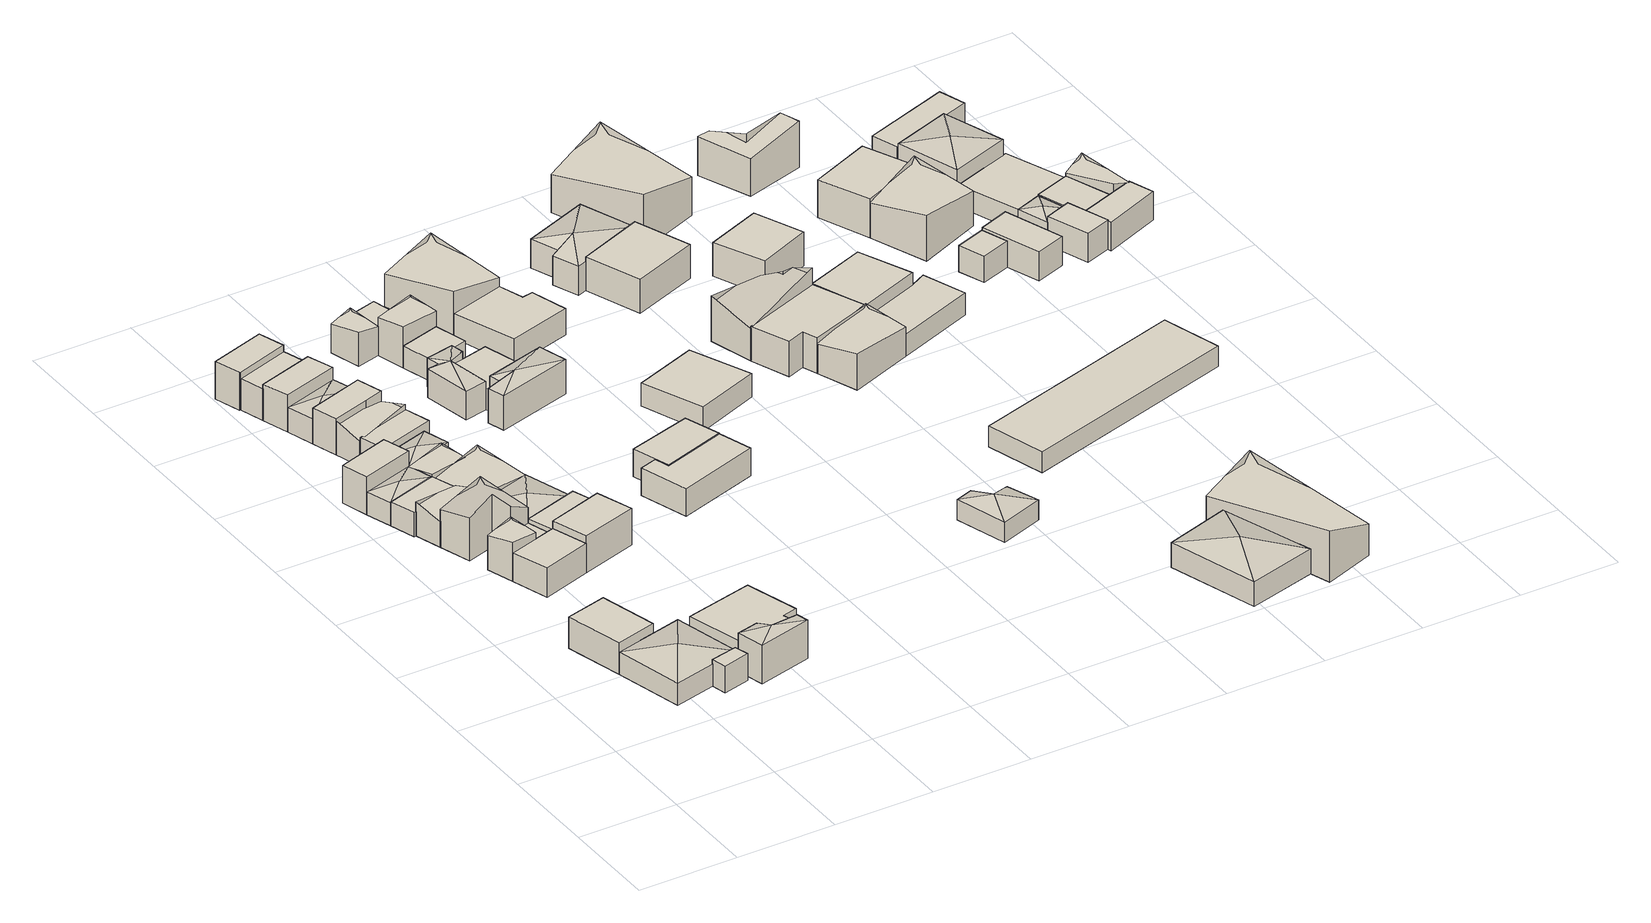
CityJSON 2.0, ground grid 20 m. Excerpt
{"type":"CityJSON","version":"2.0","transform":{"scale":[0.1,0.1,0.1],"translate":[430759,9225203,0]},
"CityObjects":{
"building1":{"type":"Building","attributes":{"Building Type":"Residential","Roof Shape":"flat","Roof Material":"Concrete Glazed Tile","Roof Material Code":1,"Roof Direction":"southwest","Building Height":6.48,"Roof Slope":12.4,"Footprint Area":102.96,"Solar PV Capacity Low":12.89,"Solar PV Capacity High":16.93,"Solar Annual Energy Low":18589,"Solar Annual Energy High":24499,"Suitable PV Area":76.96},"geometry":[{"type":"MultiSurface","lod":"2.2","boundaries":[[[0,1,2,3]],[[3,2,4,5]],[[2,1,6,4]],[[1,0,7,6]],[[0,3,5,7]],[[5,4,6,7]]]}]},
"building2":{"type":"Building","attributes":{"Building Type":"Residential","Roof Shape":"hip","Roof Material":"Asbestos Sheet","Roof Material Code":4,"Roof Direction":"southwest","Building Height":4.62,"Roof Slope":29.7,"Footprint Area":209.7,"Solar PV Capacity Low":26.26,"Solar PV Capacity High":34.49,"Solar Annual Energy Low":37861,"Solar Annual Energy High":49897,"Suitable PV Area":156.75},"geometry":[{"type":"MultiSurface","lod":"2.2","boundaries":[[[8,2,9,10]],[[10,9,11,12]],[[9,2,13,11]],[[2,8,14,13]],[[8,10,12,14]],[[12,11,15]],[[11,13,15]],[[13,14,15]],[[14,12,15]]]}]},
"building3":{"type":"Building","attributes":{"Building Type":"Residential","Roof Shape":"shed","Roof Material":"Concrete Glazed Tile","Roof Material Code":1,"Roof Direction":"southwest","Building Height":5.43,"Roof Slope":11.7,"Footprint Area":17.76,"Solar PV Capacity Low":2.22,"Solar PV Capacity High":2.92,"Solar Annual Energy Low":3206,"Solar Annual Energy High":4225,"Suitable PV Area":13.27},"geometry":[{"type":"MultiSurface","lod":"2.2","boundaries":[[[16,17,18,19]],[[19,18,20,21]],[[18,17,22,20]],[[17,16,23,22]],[[16,19,21,23]],[[21,20,22,23]]]}]},
"building4":{"type":"Building","attributes":{"Building Type":"Residential","Roof Shape":"gable","Roof Material":"Concrete Glazed Tile","Roof Material Code":1,"Roof Direction":"southwest","Building Height":7.15,"Roof Slope":31,"Footprint Area":34.05,"Solar PV Capacity Low":4.26,"Solar PV Capacity High":5.6,"Solar Annual Energy Low":6147,"Solar Annual Energy High":8101,"Suitable PV Area":25.45},"geometry":[{"type":"MultiSurface","lod":"2.2","boundaries":[[[24,25,26,27]],[[27,26,28,29]],[[26,25,30,28]],[[25,24,31,30]],[[24,27,29,31]],[[29,28,30,31]]]}]},
"building5":{"type":"Building","attributes":{"Building Type":"Residential","Roof Shape":"flat","Roof Material":"Concrete Glazed Tile","Roof Material Code":1,"Roof Direction":"southwest","Building Height":7.75,"Roof Slope":8.3,"Footprint Area":61.73,"Solar PV Capacity Low":7.73,"Solar PV Capacity High":10.15,"Solar Annual Energy Low":11145,"Solar Annual Energy High":14689,"Suitable PV Area":46.15},"geometry":[{"type":"MultiSurface","lod":"2.2","boundaries":[[[32,33,34,35]],[[35,34,36,37]],[[34,33,38,36]],[[33,32,39,38]],[[32,35,37,39]],[[37,36,38,39]]]}]},
"building6":{"type":"Building","attributes":{"Building Type":"Residential","Roof Shape":"hip","Roof Material":"Concrete Glazed Tile","Roof Material Code":1,"Roof Direction":"southwest","Building Height":4.73,"Roof Slope":29.2,"Footprint Area":60.92,"Solar PV Capacity Low":7.63,"Solar PV Capacity High":10.02,"Solar Annual Energy Low":11000,"Solar Annual Energy High":14496,"Suitable PV Area":45.54},"geometry":[{"type":"MultiSurface","lod":"2.2","boundaries":[[[35,34,40,41]],[[41,40,42,43]],[[40,34,44,42]],[[34,35,45,44]],[[35,41,43,45]],[[43,42,46]],[[42,44,46]],[[44,45,46]],[[45,43,46]]]}]},
"building7":{"type":"Building","attributes":{"Building Type":"Residential","Roof Shape":"shed","Roof Material":"Concrete Glazed Tile","Roof Material Code":1,"Roof Direction":"southwest","Building Height":4.85,"Roof Slope":11.7,"Footprint Area":59.26,"Solar PV Capacity Low":7.42,"Solar PV Capacity High":9.75,"Solar Annual Energy Low":10699,"Solar Annual Energy High":14101,"Suitable PV Area":44.3},"geometry":[{"type":"MultiSurface","lod":"2.2","boundaries":[[[47,48,40,49,50,51,52]],[[52,51,53,54]],[[51,50,55,53]],[[50,49,56,55]],[[49,40,57,56]],[[40,48,58,57]],[[48,47,59,58]],[[47,52,54,59]],[[54,53,55,56,57,58,59]]]}]},
"building8":{"type":"Building","attributes":{"Building Type":"Residential","Roof Shape":"gable","Roof Material":"Concrete Glazed Tile","Roof Material Code":1,"Roof Direction":"southwest","Building Height":5.27,"Roof Slope":31,"Footprint Area":59.45,"Solar PV Capacity Low":7.44,"Solar PV Capacity High":9.78,"Solar Annual Energy Low":10734,"Solar Annual Energy High":14146,"Suitable PV Area":44.44},"geometry":[{"type":"MultiSurface","lod":"2.2","boundaries":[[[52,51,60,61]],[[61,60,62,63]],[[60,51,64,62]],[[51,52,65,64]],[[52,61,63,65]],[[63,62,64,65]]]}]},
"building9":{"type":"Building","attributes":{"Building Type":"Residential","Roof Shape":"shed","Roof Material":"Concrete Glazed Tile","Roof Material Code":1,"Roof Direction":"southwest","Building Height":5.84,"Roof Slope":16.2,"Footprint Area":82.78,"Solar PV Capacity Low":10.36,"Solar PV Capacity High":13.61,"Solar Annual Energy Low":14946,"Solar Annual Energy High":19697,"Suitable PV Area":61.88},"geometry":[{"type":"MultiSurface","lod":"2.2","boundaries":[[[66,26,67,68]],[[68,67,69,70]],[[67,26,71,69]],[[26,66,72,71]],[[66,68,70,72]],[[70,69,71,72]]]}]},
"building10":{"type":"Building","attributes":{"Building Type":"Residential","Roof Shape":"gable","Roof Material":"Concrete Glazed Tile","Roof Material Code":1,"Roof Direction":"southwest","Building Height":7.81,"Roof Slope":33.6,"Footprint Area":89.31,"Solar PV Capacity Low":11.18,"Solar PV Capacity High":14.69,"Solar Annual Energy Low":16123,"Solar Annual Energy High":21249,"Suitable PV Area":66.76},"geometry":[{"type":"MultiSurface","lod":"2.2","boundaries":[[[60,73,74,24,75,61]],[[61,75,76,77]],[[75,24,78,76]],[[24,74,79,78]],[[74,73,80,79]],[[73,60,81,80]],[[60,61,77,81]],[[77,76,78,79,80,81]]]}]},
"building11":{"type":"Building","attributes":{"Building Type":"Residential","Roof Shape":"flat","Roof Material":"Concrete Glazed Tile","Roof Material Code":1,"Roof Direction":"southwest","Building Height":4.56,"Roof Slope":5.5,"Footprint Area":25.31,"Solar PV Capacity Low":3.17,"Solar PV Capacity High":4.16,"Solar Annual Energy Low":4569,"Solar Annual Energy High":6021,"Suitable PV Area":18.92},"geometry":[{"type":"MultiSurface","lod":"2.2","boundaries":[[[75,24,27,66]],[[66,27,82,83]],[[27,24,84,82]],[[24,75,85,84]],[[75,66,83,85]],[[83,82,84,85]]]}]},
"building12":{"type":"Building","attributes":{"Building Type":"Residential","Roof Shape":"hip","Roof Material":"Concrete Glazed Tile","Roof Material Code":1,"Roof Direction":"southwest","Building Height":7.92,"Roof Slope":24,"Footprint Area":43.19,"Solar PV Capacity Low":5.41,"Solar PV Capacity High":7.1,"Solar Annual Energy Low":7799,"Solar Annual Energy High":10278,"Suitable PV Area":32.29},"geometry":[{"type":"MultiSurface","lod":"2.2","boundaries":[[[86,87,88,89,90,91]],[[91,90,92,93]],[[90,89,94,92]],[[89,88,95,94]],[[88,87,96,95]],[[87,86,97,96]],[[86,91,93,97]],[[93,92,98]],[[92,94,98]],[[94,95,98]],[[95,96,98]],[[96,97,98]],[[97,93,98]]]}]},
"building13":{"type":"Building","attributes":{"Building Type":"Residential","Roof Shape":"shed","Roof Material":"Concrete Glazed Tile","Roof Material Code":1,"Roof Direction":"southwest","Building Height":5.95,"Roof Slope":16.8,"Footprint Area":191.12,"Solar PV Capacity Low":23.93,"Solar PV Capacity High":31.43,"Solar Annual Energy Low":34505,"Solar Annual Energy High":45475,"Suitable PV Area":142.86},"geometry":[{"type":"MultiSurface","lod":"2.2","boundaries":[[[87,86,99,100,101,102,89,88]],[[88,89,103,104]],[[89,102,105,103]],[[102,101,106,105]],[[101,100,107,106]],[[100,99,108,107]],[[99,86,109,108]],[[86,87,110,109]],[[87,88,104,110]],[[104,103,105,106,107,108,109,110]]]}]},
"building14":{"type":"Building","attributes":{"Building Type":"Residential","Roof Shape":"gable","Roof Material":"Concrete Glazed Tile","Roof Material Code":1,"Roof Direction":"southwest","Building Height":4.45,"Roof Slope":32,"Footprint Area":47.92,"Solar PV Capacity Low":6,"Solar PV Capacity High":7.88,"Solar Annual Energy Low":8651,"Solar Annual Energy High":11401,"Suitable PV Area":35.82},"geometry":[{"type":"MultiSurface","lod":"2.2","boundaries":[[[111,35,41,112]],[[112,41,113,114]],[[41,35,115,113]],[[35,111,116,115]],[[111,112,114,116]],[[114,113,115,116]]]}]},
"building15":{"type":"Building","attributes":{"Building Type":"Residential","Roof Shape":"flat","Roof Material":"Concrete Glazed Tile","Roof Material Code":1,"Roof Direction":"southwest","Building Height":7.82,"Roof Slope":6.3,"Footprint Area":65.02,"Solar PV Capacity Low":8.14,"Solar PV Capacity High":10.69,"Solar Annual Energy Low":11739,"Solar Annual Energy High":15472,"Suitable PV Area":48.6},"geometry":[{"type":"MultiSurface","lod":"2.2","boundaries":[[[117,118,119,120,121]],[[121,120,122,123]],[[120,119,124,122]],[[119,118,125,124]],[[118,117,126,125]],[[117,121,123,126]],[[122,124,125,126,123]]]}]},
"building16":{"type":"Building","attributes":{"Building Type":"Residential","Roof Shape":"hip","Roof Material":"Concrete Glazed Tile","Roof Material Code":1,"Roof Direction":"southwest","Building Height":4.39,"Roof Slope":22.3,"Footprint Area":59.27,"Solar PV Capacity Low":7.42,"Solar PV Capacity High":9.75,"Solar Annual Energy Low":10700,"Solar Annual Energy High":14102,"Suitable PV Area":44.3},"geometry":[{"type":"MultiSurface","lod":"2.2","boundaries":[[[127,32,35,128]],[[128,35,129,130]],[[35,32,131,129]],[[32,127,132,131]],[[127,128,130,132]],[[130,129,133]],[[129,131,133]],[[131,132,133]],[[132,130,133]]]}]},
"building17":{"type":"Building","attributes":{"Building Type":"Residential","Roof Shape":"flat","Roof Material":"Concrete Glazed Tile","Roof Material Code":1,"Roof Direction":"southwest","Building Height":6.46,"Roof Slope":5.3,"Footprint Area":59.03,"Solar PV Capacity Low":7.39,"Solar PV Capacity High":9.71,"Solar Annual Energy Low":10657,"Solar Annual Energy High":14045,"Suitable PV Area":44.12},"geometry":[{"type":"MultiSurface","lod":"2.2","boundaries":[[[119,134,135,120]],[[120,135,136,137]],[[135,134,138,136]],[[134,119,139,138]],[[119,120,137,139]],[[137,136,138,139]]]}]},
"building18":{"type":"Building","attributes":{"Building Type":"Residential","Roof Shape":"shed","Roof Material":"Concrete Glazed Tile","Roof Material Code":1,"Roof Direction":"southwest","Building Height":7.36,"Roof Slope":18.9,"Footprint Area":68.28,"Solar PV Capacity Low":8.55,"Solar PV Capacity High":11.23,"Solar Annual Energy Low":12327,"Solar Annual Energy High":16246,"Suitable PV Area":51.04},"geometry":[{"type":"MultiSurface","lod":"2.2","boundaries":[[[140,134,141,142]],[[142,141,143,144]],[[141,134,145,143]],[[134,140,146,145]],[[140,142,144,146]],[[144,143,145,146]]]}]},
"building19":{"type":"Building","attributes":{"Building Type":"Residential","Roof Shape":"hip","Roof Material":"Concrete Glazed Tile","Roof Material Code":1,"Roof Direction":"southwest","Building Height":5.13,"Roof Slope":24.2,"Footprint Area":68.42,"Solar PV Capacity Low":8.57,"Solar PV Capacity High":11.25,"Solar Annual Energy Low":12353,"Solar Annual Energy High":16280,"Suitable PV Area":51.14},"geometry":[{"type":"MultiSurface","lod":"2.2","boundaries":[[[142,141,147,148]],[[148,147,149,150]],[[147,141,151,149]],[[141,142,152,151]],[[142,148,150,152]],[[150,149,153]],[[149,151,153]],[[151,152,153]],[[152,150,153]]]}]},
"building20":{"type":"Building","attributes":{"Building Type":"Residential","Roof Shape":"flat","Roof Material":"Concrete Glazed Tile","Roof Material Code":1,"Roof Direction":"southwest","Building Height":7.37,"Roof Slope":8.4,"Footprint Area":64.68,"Solar PV Capacity Low":8.1,"Solar PV Capacity High":10.64,"Solar Annual Energy Low":11678,"Solar Annual Energy High":15391,"Suitable PV Area":48.35},"geometry":[{"type":"MultiSurface","lod":"2.2","boundaries":[[[154,147,155,156,157]],[[157,156,158,159]],[[156,155,160,158]],[[155,147,161,160]],[[147,154,162,161]],[[154,157,159,162]],[[159,158,160,161,162]]]}]},
"building21":{"type":"Building","attributes":{"Building Type":"Residential","Roof Shape":"gable","Roof Material":"Concrete Glazed Tile","Roof Material Code":1,"Roof Direction":"southwest","Building Height":5.17,"Roof Slope":29.6,"Footprint Area":65.59,"Solar PV Capacity Low":8.21,"Solar PV Capacity High":10.79,"Solar Annual Energy Low":11843,"Solar Annual Energy High":15607,"Suitable PV Area":49.03},"geometry":[{"type":"MultiSurface","lod":"2.2","boundaries":[[[157,155,163,164]],[[164,163,165,166]],[[163,155,167,165]],[[155,157,168,167]],[[157,164,166,168]],[[166,165,167,168]]]}]},
"building22":{"type":"Building","attributes":{"Building Type":"Residential","Roof Shape":"flat","Roof Material":"Concrete Glazed Tile","Roof Material Code":1,"Roof Direction":"southwest","Building Height":5.93,"Roof Slope":14.8,"Footprint Area":65.75,"Solar PV Capacity Low":8.23,"Solar PV Capacity High":10.81,"Solar Annual Energy Low":11871,"Solar Annual Energy High":15646,"Suitable PV Area":49.15},"geometry":[{"type":"MultiSurface","lod":"2.2","boundaries":[[[169,170,32,171]],[[171,32,172,173]],[[32,170,174,172]],[[170,169,175,174]],[[169,171,173,175]],[[173,172,174,175]]]}]},
"building23":{"type":"Building","attributes":{"Building Type":"Residential","Roof Shape":"gable","Roof Material":"Concrete Glazed Tile","Roof Material Code":1,"Roof Direction":"southwest","Building Height":4.14,"Roof Slope":27.4,"Footprint Area":131.98,"Solar PV Capacity Low":16.52,"Solar PV Capacity High":21.7,"Solar Annual Energy Low":23828,"Solar Annual Energy High":31403,"Suitable PV Area":98.65},"geometry":[{"type":"MultiSurface","lod":"2.2","boundaries":[[[176,47,61,177]],[[177,61,178,179]],[[61,47,180,178]],[[47,176,181,180]],[[176,177,179,181]],[[179,178,180,181]]]}]},
"building24":{"type":"Building","attributes":{"Building Type":"Residential","Roof Shape":"hip","Roof Material":"Concrete Glazed Tile","Roof Material Code":1,"Roof Direction":"southwest","Building Height":4.23,"Roof Slope":24.1,"Footprint Area":130.52,"Solar PV Capacity Low":16.34,"Solar PV Capacity High":21.46,"Solar Annual Energy Low":23564,"Solar Annual Energy High":31056,"Suitable PV Area":97.56},"geometry":[{"type":"MultiSurface","lod":"2.2","boundaries":[[[177,61,75,182]],[[182,75,183,184]],[[75,61,185,183]],[[61,177,186,185]],[[177,182,184,186]],[[184,183,187]],[[183,185,187]],[[185,186,187]],[[186,184,187]]]}]},
"building25":{"type":"Building","attributes":{"Building Type":"Residential","Roof Shape":"shed","Roof Material":"Concrete Glazed Tile","Roof Material Code":1,"Roof Direction":"southwest","Building Height":5.33,"Roof Slope":14.2,"Footprint Area":67.56,"Solar PV Capacity Low":8.46,"Solar PV Capacity High":11.11,"Solar Annual Energy Low":12198,"Solar Annual Energy High":16076,"Suitable PV Area":50.5},"geometry":[{"type":"MultiSurface","lod":"2.2","boundaries":[[[66,188,182,75]],[[75,182,189,190]],[[182,188,191,189]],[[188,66,192,191]],[[66,75,190,192]],[[190,189,191,192]]]}]},
"building26":{"type":"Building","attributes":{"Building Type":"Residential","Roof Shape":"shed","Roof Material":"Concrete Glazed Tile","Roof Material Code":1,"Roof Direction":"southwest","Building Height":7.25,"Roof Slope":18,"Footprint Area":94.54,"Solar PV Capacity Low":11.84,"Solar PV Capacity High":15.55,"Solar Annual Energy Low":17069,"Solar Annual Energy High":22495,"Suitable PV Area":70.67},"geometry":[{"type":"MultiSurface","lod":"2.2","boundaries":[[[193,66,68,194]],[[194,68,195,196]],[[68,66,197,195]],[[66,193,198,197]],[[193,194,196,198]],[[196,195,197,198]]]}]},
"building27":{"type":"Building","attributes":{"Building Type":"Residential","Roof Shape":"gable","Roof Material":"Concrete Glazed Tile","Roof Material Code":1,"Roof Direction":"southwest","Building Height":5.95,"Roof Slope":31.7,"Footprint Area":31.87,"Solar PV Capacity Low":3.99,"Solar PV Capacity High":5.24,"Solar Annual Energy Low":5755,"Solar Annual Energy High":7584,"Suitable PV Area":23.83},"geometry":[{"type":"MultiSurface","lod":"2.2","boundaries":[[[199,200,201,202]],[[202,201,203,204]],[[201,200,205,203]],[[200,199,206,205]],[[199,202,204,206]],[[204,203,205,206]]]}]},
"building28":{"type":"Building","attributes":{"Building Type":"Residential","Roof Shape":"hip","Roof Material":"Concrete Glazed Tile","Roof Material Code":1,"Roof Direction":"southwest","Building Height":5.92,"Roof Slope":28.6,"Footprint Area":61.86,"Solar PV Capacity Low":7.75,"Solar PV Capacity High":10.17,"Solar Annual Energy Low":11169,"Solar Annual Energy High":14719,"Suitable PV Area":46.24},"geometry":[{"type":"MultiSurface","lod":"2.2","boundaries":[[[207,208,209,210,211,212,213,214]],[[214,213,215,216]],[[213,212,217,215]],[[212,211,218,217]],[[211,210,219,218]],[[210,209,220,219]],[[209,208,221,220]],[[208,207,222,221]],[[207,214,216,222]],[[216,215,223]],[[215,217,223]],[[217,218,223]],[[218,219,223]],[[219,220,223]],[[220,221,223]],[[221,222,223]],[[222,216,223]]]}]},
"building29":{"type":"Building","attributes":{"Building Type":"Residential","Roof Shape":"flat","Roof Material":"Concrete Glazed Tile","Roof Material Code":1,"Roof Direction":"southwest","Building Height":5.51,"Roof Slope":8.1,"Footprint Area":39.13,"Solar PV Capacity Low":4.9,"Solar PV Capacity High":6.44,"Solar Annual Energy Low":7065,"Solar Annual Energy High":9311,"Suitable PV Area":29.25},"geometry":[{"type":"MultiSurface","lod":"2.2","boundaries":[[[224,199,202,225]],[[225,202,226,227]],[[202,199,228,226]],[[199,224,229,228]],[[224,225,227,229]],[[227,226,228,229]]]}]},
"building30":{"type":"Building","attributes":{"Building Type":"Residential","Roof Shape":"flat","Roof Material":"Concrete Glazed Tile","Roof Material Code":1,"Roof Direction":"southwest","Building Height":4.57,"Roof Slope":11.4,"Footprint Area":57.49,"Solar PV Capacity Low":7.2,"Solar PV Capacity High":9.45,"Solar Annual Energy Low":10379,"Solar Annual Energy High":13679,"Suitable PV Area":42.97},"geometry":[{"type":"MultiSurface","lod":"2.2","boundaries":[[[230,231,232,233]],[[233,232,234,235]],[[232,231,236,234]],[[231,230,237,236]],[[230,233,235,237]],[[235,234,236,237]]]}]},
"building31":{"type":"Building","attributes":{"Building Type":"Residential","Roof Shape":"gable","Roof Material":"Concrete Glazed Tile","Roof Material Code":1,"Roof Direction":"southwest","Building Height":7.83,"Roof Slope":27.1,"Footprint Area":50.61,"Solar PV Capacity Low":6.34,"Solar PV Capacity High":8.32,"Solar Annual Energy Low":9137,"Solar Annual Energy High":12041,"Suitable PV Area":37.83},"geometry":[{"type":"MultiSurface","lod":"2.2","boundaries":[[[238,202,231,230]],[[230,231,239,240]],[[231,202,241,239]],[[202,238,242,241]],[[238,230,240,242]],[[240,239,241,242]]]}]},
"building32":{"type":"Building","attributes":{"Building Type":"Residential","Roof Shape":"flat","Roof Material":"Concrete Glazed Tile","Roof Material Code":1,"Roof Direction":"southwest","Building Height":4.43,"Roof Slope":14.9,"Footprint Area":96.64,"Solar PV Capacity Low":12.1,"Solar PV Capacity High":15.89,"Solar Annual Energy Low":17448,"Solar Annual Energy High":22994,"Suitable PV Area":72.24},"geometry":[{"type":"MultiSurface","lod":"2.2","boundaries":[[[214,243,244,245,208,207]],[[207,208,246,247]],[[208,245,248,246]],[[245,244,249,248]],[[244,243,250,249]],[[243,214,251,250]],[[214,207,247,251]],[[247,246,248,249,250,251]]]}]},
"building33":{"type":"Building","attributes":{"Building Type":"Residential","Roof Shape":"hip","Roof Material":"Concrete Glazed Tile","Roof Material Code":1,"Roof Direction":"southwest","Building Height":7.15,"Roof Slope":29.7,"Footprint Area":89.35,"Solar PV Capacity Low":11.19,"Solar PV Capacity High":14.69,"Solar Annual Energy Low":16132,"Solar Annual Energy High":21261,"Suitable PV Area":66.79},"geometry":[{"type":"MultiSurface","lod":"2.2","boundaries":[[[252,243,253,254,255,256]],[[256,255,257,258]],[[255,254,259,257]],[[254,253,260,259]],[[253,243,261,260]],[[243,252,262,261]],[[252,256,258,262]],[[258,257,263]],[[257,259,263]],[[259,260,263]],[[260,261,263]],[[261,262,263]],[[262,258,263]]]}]},
"building34":{"type":"Building","attributes":{"Building Type":"Residential","Roof Shape":"flat","Roof Material":"Concrete Glazed Tile","Roof Material Code":1,"Roof Direction":"southwest","Building Height":5.68,"Roof Slope":11.8,"Footprint Area":134.58,"Solar PV Capacity Low":16.85,"Solar PV Capacity High":22.13,"Solar Annual Energy Low":24298,"Solar Annual Energy High":32022,"Suitable PV Area":100.6},"geometry":[{"type":"MultiSurface","lod":"2.2","boundaries":[[[264,265,266,267,268,269]],[[269,268,270,271]],[[268,267,272,270]],[[267,266,273,272]],[[266,265,274,273]],[[265,264,275,274]],[[264,269,271,275]],[[271,270,272,273,274,275]]]}]},
"building35":{"type":"Building","attributes":{"Building Type":"Residential","Roof Shape":"shed","Roof Material":"Concrete Glazed Tile","Roof Material Code":1,"Roof Direction":"southwest","Building Height":5.63,"Roof Slope":12.5,"Footprint Area":108.07,"Solar PV Capacity Low":13.53,"Solar PV Capacity High":17.77,"Solar Annual Energy Low":19511,"Solar Annual Energy High":25714,"Suitable PV Area":80.78},"geometry":[{"type":"MultiSurface","lod":"2.2","boundaries":[[[276,277,266,265]],[[265,266,278,279]],[[266,277,280,278]],[[277,276,281,280]],[[276,265,279,281]],[[279,278,280,281]]]}]},
"building36":{"type":"Building","attributes":{"Building Type":"Residential","Roof Shape":"gable","Roof Material":"Concrete Glazed Tile","Roof Material Code":1,"Roof Direction":"southwest","Building Height":6.79,"Roof Slope":32.1,"Footprint Area":188.42,"Solar PV Capacity Low":23.59,"Solar PV Capacity High":30.99,"Solar Annual Energy Low":34018,"Solar Annual Energy High":44833,"Suitable PV Area":140.84},"geometry":[{"type":"MultiSurface","lod":"2.2","boundaries":[[[282,283,284,285]],[[285,284,286,287]],[[284,283,288,286]],[[283,282,289,288]],[[282,285,287,289]],[[287,286,288,289]]]}]},
"building37":{"type":"Building","attributes":{"Building Type":"Residential","Roof Shape":"shed","Roof Material":"Concrete Glazed Tile","Roof Material Code":1,"Roof Direction":"southwest","Building Height":5.01,"Roof Slope":15.6,"Footprint Area":176.88,"Solar PV Capacity Low":22.15,"Solar PV Capacity High":29.09,"Solar Annual Energy Low":31934,"Solar Annual Energy High":42086,"Suitable PV Area":132.22},"geometry":[{"type":"MultiSurface","lod":"2.2","boundaries":[[[290,291,285,284,292,293]],[[293,292,294,295]],[[292,284,296,294]],[[284,285,297,296]],[[285,291,298,297]],[[291,290,299,298]],[[290,293,295,299]],[[295,294,296,297,298,299]]]}]},
"building38":{"type":"Building","attributes":{"Building Type":"Residential","Roof Shape":"shed","Roof Material":"Concrete Glazed Tile","Roof Material Code":1,"Roof Direction":"southwest","Building Height":4.55,"Roof Slope":17.2,"Footprint Area":188.61,"Solar PV Capacity Low":23.62,"Solar PV Capacity High":31.02,"Solar Annual Energy Low":34052,"Solar Annual Energy High":44878,"Suitable PV Area":140.99},"geometry":[{"type":"MultiSurface","lod":"2.2","boundaries":[[[300,301,302,303]],[[303,302,304,305]],[[302,301,306,304]],[[301,300,307,306]],[[300,303,305,307]],[[305,304,306,307]]]}]},
"building39":{"type":"Building","attributes":{"Building Type":"Residential","Roof Shape":"hip","Roof Material":"Concrete Glazed Tile","Roof Material Code":1,"Roof Direction":"southwest","Building Height":4.2,"Roof Slope":29.4,"Footprint Area":79.68,"Solar PV Capacity Low":9.98,"Solar PV Capacity High":13.1,"Solar Annual Energy Low":14385,"Solar Annual Energy High":18959,"Suitable PV Area":59.56},"geometry":[{"type":"MultiSurface","lod":"2.2","boundaries":[[[308,309,310,311,312,313]],[[313,312,314,315]],[[312,311,316,314]],[[311,310,317,316]],[[310,309,318,317]],[[309,308,319,318]],[[308,313,315,319]],[[315,314,320]],[[314,316,320]],[[316,317,320]],[[317,318,320]],[[318,319,320]],[[319,315,320]]]}]},
"building40":{"type":"Building","attributes":{"Building Type":"Residential","Roof Shape":"hip","Roof Material":"Concrete Glazed Tile","Roof Material Code":1,"Roof Direction":"southwest","Building Height":6.05,"Roof Slope":27.5,"Footprint Area":180.16,"Solar PV Capacity Low":22.56,"Solar PV Capacity High":29.63,"Solar Annual Energy Low":32526,"Solar Annual Energy High":42867,"Suitable PV Area":134.67},"geometry":[{"type":"MultiSurface","lod":"2.2","boundaries":[[[321,322,323,324,325,326]],[[326,325,327,328]],[[325,324,329,327]],[[324,323,330,329]],[[323,322,331,330]],[[322,321,332,331]],[[321,326,328,332]],[[328,327,333]],[[327,329,333]],[[329,330,333]],[[330,331,333]],[[331,332,333]],[[332,328,333]]]}]},
"building41":{"type":"Building","attributes":{"Building Type":"Residential","Roof Shape":"flat","Roof Material":"Concrete Glazed Tile","Roof Material Code":1,"Roof Direction":"southwest","Building Height":6.97,"Roof Slope":6.9,"Footprint Area":170.52,"Solar PV Capacity Low":21.35,"Solar PV Capacity High":28.04,"Solar Annual Energy Low":30787,"Solar Annual Energy High":40575,"Suitable PV Area":127.47},"geometry":[{"type":"MultiSurface","lod":"2.2","boundaries":[[[334,335,336,337]],[[337,336,338,339]],[[336,335,340,338]],[[335,334,341,340]],[[334,337,339,341]],[[339,338,340,341]]]}]},
"building42":{"type":"Building","attributes":{"Building Type":"Residential","Roof Shape":"hip","Roof Material":"Clay Tile Shingle","Roof Material Code":3,"Roof Direction":"southwest","Building Height":5.14,"Roof Slope":26.9,"Footprint Area":274.74,"Solar PV Capacity Low":34.4,"Solar PV Capacity High":45.18,"Solar Annual Energy Low":49602,"Solar Annual Energy High":65372,"Suitable PV Area":205.37},"geometry":[{"type":"MultiSurface","lod":"2.2","boundaries":[[[342,343,344,345]],[[345,344,346,347]],[[344,343,348,346]],[[343,342,349,348]],[[342,345,347,349]],[[347,346,350]],[[346,348,350]],[[348,349,350]],[[349,347,350]]]}]},
"building43":{"type":"Building","attributes":{"Building Type":"Residential","Roof Shape":"gable","Roof Material":"Concrete Glazed Tile","Roof Material Code":1,"Roof Direction":"southwest","Building Height":6.7,"Roof Slope":33.2,"Footprint Area":143.81,"Solar PV Capacity Low":18.01,"Solar PV Capacity High":23.65,"Solar Annual Energy Low":25964,"Solar Annual Energy High":34219,"Suitable PV Area":107.5},"geometry":[{"type":"MultiSurface","lod":"2.2","boundaries":[[[351,352,353,354,355,356]],[[356,355,357,358]],[[355,354,359,357]],[[354,353,360,359]],[[353,352,361,360]],[[352,351,362,361]],[[351,356,358,362]],[[358,357,359,360,361,362]]]}]},
"building44":{"type":"Building","attributes":{"Building Type":"Residential","Roof Shape":"shed","Roof Material":"Concrete Glazed Tile","Roof Material Code":1,"Roof Direction":"southwest","Building Height":6.87,"Roof Slope":17.6,"Footprint Area":191.02,"Solar PV Capacity Low":23.92,"Solar PV Capacity High":31.41,"Solar Annual Energy Low":34488,"Solar Annual Energy High":45452,"Suitable PV Area":142.79},"geometry":[{"type":"MultiSurface","lod":"2.2","boundaries":[[[363,364,356,355,365,366]],[[366,365,367,368]],[[365,355,369,367]],[[355,356,370,369]],[[356,364,371,370]],[[364,363,372,371]],[[363,366,368,372]],[[368,367,369,370,371,372]]]}]},
"building45":{"type":"Building","attributes":{"Building Type":"Residential","Roof Shape":"gable","Roof Material":"Concrete Glazed Tile","Roof Material Code":1,"Roof Direction":"southwest","Building Height":6.13,"Roof Slope":30.9,"Footprint Area":119.86,"Solar PV Capacity Low":15.01,"Solar PV Capacity High":19.71,"Solar Annual Energy Low":21640,"Solar Annual Energy High":28520,"Suitable PV Area":89.6},"geometry":[{"type":"MultiSurface","lod":"2.2","boundaries":[[[364,363,373,374]],[[374,373,375,376]],[[373,363,377,375]],[[363,364,378,377]],[[364,374,376,378]],[[376,375,377,378]]]}]},
"building46":{"type":"Building","attributes":{"Building Type":"Residential","Roof Shape":"gable","Roof Material":"Concrete Glazed Tile","Roof Material Code":1,"Roof Direction":"southwest","Building Height":6.49,"Roof Slope":26.8,"Footprint Area":308.97,"Solar PV Capacity Low":38.69,"Solar PV Capacity High":50.81,"Solar Annual Energy Low":55783,"Solar Annual Energy High":73518,"Suitable PV Area":230.96},"geometry":[{"type":"MultiSurface","lod":"2.2","boundaries":[[[379,380,381,382]],[[382,381,383,384]],[[381,380,385,383]],[[380,379,386,385]],[[379,382,384,386]],[[384,383,385,386]]]}]},
"building47":{"type":"Building","attributes":{"Building Type":"Residential","Roof Shape":"gable","Roof Material":"Concrete Glazed Tile","Roof Material Code":1,"Roof Direction":"southwest","Building Height":7.85,"Roof Slope":29.2,"Footprint Area":279.5,"Solar PV Capacity Low":34.99,"Solar PV Capacity High":45.96,"Solar Annual Energy Low":50462,"Solar Annual Energy High":66504,"Suitable PV Area":208.93},"geometry":[{"type":"MultiSurface","lod":"2.2","boundaries":[[[387,388,389,390]],[[390,389,391,392]],[[389,388,393,391]],[[388,387,394,393]],[[387,390,392,394]],[[392,391,393,394]]]}]},
"building48":{"type":"Building","attributes":{"Building Type":"Residential","Roof Shape":"shed","Roof Material":"Concrete Glazed Tile","Roof Material Code":1,"Roof Direction":"southwest","Building Height":6.82,"Roof Slope":16.4,"Footprint Area":129.79,"Solar PV Capacity Low":16.25,"Solar PV Capacity High":21.34,"Solar Annual Energy Low":23433,"Solar Annual Energy High":30883,"Suitable PV Area":97.02},"geometry":[{"type":"MultiSurface","lod":"2.2","boundaries":[[[395,396,397,398]],[[398,397,399,400]],[[397,396,401,399]],[[396,395,402,401]],[[395,398,400,402]],[[400,399,401,402]]]}]},
"building49":{"type":"Building","attributes":{"Building Type":"Residential","Roof Shape":"flat","Roof Material":"Concrete Glazed Tile","Roof Material Code":1,"Roof Direction":"southwest","Building Height":7.15,"Roof Slope":6.8,"Footprint Area":151.69,"Solar PV Capacity Low":18.99,"Solar PV Capacity High":24.95,"Solar Annual Energy Low":27387,"Solar Annual Energy High":36093,"Suitable PV Area":113.39},"geometry":[{"type":"MultiSurface","lod":"2.2","boundaries":[[[403,356,364,404]],[[404,364,405,406]],[[364,356,407,405]],[[356,403,408,407]],[[403,404,406,408]],[[406,405,407,408]]]}]},
"building50":{"type":"Building","attributes":{"Building Type":"Residential","Roof Shape":"flat","Roof Material":"Concrete Glazed Tile","Roof Material Code":1,"Roof Direction":"southwest","Building Height":4.55,"Roof Slope":10.6,"Footprint Area":149.35,"Solar PV Capacity Low":18.7,"Solar PV Capacity High":24.56,"Solar Annual Energy Low":26964,"Solar Annual Energy High":35536,"Suitable PV Area":111.64},"geometry":[{"type":"MultiSurface","lod":"2.2","boundaries":[[[374,409,410,404,364]],[[364,404,411,412]],[[404,410,413,411]],[[410,409,414,413]],[[409,374,415,414]],[[374,364,412,415]],[[412,411,413,414,415]]]}]},
"building51":{"type":"Building","attributes":{"Building Type":"Residential","Roof Shape":"flat","Roof Material":"Concrete Glazed Tile","Roof Material Code":1,"Roof Direction":"southwest","Building Height":4.29,"Roof Slope":10.3,"Footprint Area":572.15,"Solar PV Capacity Low":71.64,"Solar PV Capacity High":94.09,"Solar Annual Energy Low":103298,"Solar Annual Energy High":136138,"Suitable PV Area":427.68},"geometry":[{"type":"MultiSurface","lod":"2.2","boundaries":[[[416,417,418,419]],[[419,418,420,421]],[[418,417,422,420]],[[417,416,423,422]],[[416,419,421,423]],[[421,420,422,423]]]}]},
"building52":{"type":"Building","attributes":{"Building Type":"Residential","Roof Shape":"gable","Roof Material":"Concrete Glazed Tile","Roof Material Code":1,"Roof Direction":"southwest","Building Height":7.66,"Roof Slope":29.2,"Footprint Area":71.05,"Solar PV Capacity Low":8.9,"Solar PV Capacity High":11.68,"Solar Annual Energy Low":12828,"Solar Annual Energy High":16906,"Suitable PV Area":53.11},"geometry":[{"type":"MultiSurface","lod":"2.2","boundaries":[[[424,425,426,427,428,429]],[[429,428,430,431]],[[428,427,432,430]],[[427,426,433,432]],[[426,425,434,433]],[[425,424,435,434]],[[424,429,431,435]],[[431,430,432,433,434,435]]]}]},
"building53":{"type":"Building","attributes":{"Building Type":"Residential","Roof Shape":"flat","Roof Material":"Concrete Glazed Tile","Roof Material Code":1,"Roof Direction":"southwest","Building Height":5.4,"Roof Slope":8.9,"Footprint Area":36.29,"Solar PV Capacity Low":4.54,"Solar PV Capacity High":5.97,"Solar Annual Energy Low":6551,"Solar Annual Energy High":8634,"Suitable PV Area":27.12},"geometry":[{"type":"MultiSurface","lod":"2.2","boundaries":[[[436,437,438,439]],[[439,438,440,441]],[[438,437,442,440]],[[437,436,443,442]],[[436,439,441,443]],[[441,440,442,443]]]}]},
"building54":{"type":"Building","attributes":{"Building Type":"Residential","Roof Shape":"shed","Roof Material":"Concrete Glazed Tile","Roof Material Code":1,"Roof Direction":"southwest","Building Height":7.72,"Roof Slope":12,"Footprint Area":150.92,"Solar PV Capacity Low":18.9,"Solar PV Capacity High":24.82,"Solar Annual Energy Low":27248,"Solar Annual Energy High":35910,"Suitable PV Area":112.81},"geometry":[{"type":"MultiSurface","lod":"2.2","boundaries":[[[444,445,446,447]],[[447,446,448,449]],[[446,445,450,448]],[[445,444,451,450]],[[444,447,449,451]],[[449,448,450,451]]]}]},
"building55":{"type":"Building","attributes":{"Building Type":"Residential","Roof Shape":"gable","Roof Material":"Concrete Glazed Tile","Roof Material Code":1,"Roof Direction":"southwest","Building Height":7.19,"Roof Slope":30.6,"Footprint Area":170.55,"Solar PV Capacity Low":21.35,"Solar PV Capacity High":28.05,"Solar Annual Energy Low":30792,"Solar Annual Energy High":40581,"Suitable PV Area":127.49},"geometry":[{"type":"MultiSurface","lod":"2.2","boundaries":[[[447,446,452,453]],[[453,452,454,455]],[[452,446,456,454]],[[446,447,457,456]],[[447,453,455,457]],[[455,454,456,457]]]}]},
"building56":{"type":"Building","attributes":{"Building Type":"Residential","Roof Shape":"flat","Roof Material":"Concrete Glazed Tile","Roof Material Code":1,"Roof Direction":"southwest","Building Height":5.99,"Roof Slope":8.1,"Footprint Area":81.72,"Solar PV Capacity Low":10.23,"Solar PV Capacity High":13.44,"Solar Annual Energy Low":14754,"Solar Annual Energy High":19445,"Suitable PV Area":61.09},"geometry":[{"type":"MultiSurface","lod":"2.2","boundaries":[[[458,459,460,461]],[[461,460,462,463]],[[460,459,464,462]],[[459,458,465,464]],[[458,461,463,465]],[[463,462,464,465]]]}]},
"building57":{"type":"Building","attributes":{"Building Type":"Residential","Roof Shape":"hip","Roof Material":"Concrete Glazed Tile","Roof Material Code":1,"Roof Direction":"southwest","Building Height":4.65,"Roof Slope":27.4,"Footprint Area":36.88,"Solar PV Capacity Low":4.62,"Solar PV Capacity High":6.06,"Solar Annual Energy Low":6658,"Solar Annual Energy High":8775,"Suitable PV Area":27.57},"geometry":[{"type":"MultiSurface","lod":"2.2","boundaries":[[[466,467,468,469]],[[469,468,470,471]],[[468,467,472,470]],[[467,466,473,472]],[[466,469,471,473]],[[471,470,474]],[[470,472,474]],[[472,473,474]],[[473,471,474]]]}]},
"building58":{"type":"Building","attributes":{"Building Type":"Residential","Roof Shape":"shed","Roof Material":"Concrete Glazed Tile","Roof Material Code":1,"Roof Direction":"southwest","Building Height":5.88,"Roof Slope":10.3,"Footprint Area":51.24,"Solar PV Capacity Low":6.42,"Solar PV Capacity High":8.43,"Solar Annual Energy Low":9250,"Solar Annual Energy High":12191,"Suitable PV Area":38.3},"geometry":[{"type":"MultiSurface","lod":"2.2","boundaries":[[[469,468,475,476]],[[476,475,477,478]],[[475,468,479,477]],[[468,469,480,479]],[[469,476,478,480]],[[478,477,479,480]]]}]},
"building59":{"type":"Building","attributes":{"Building Type":"Residential","Roof Shape":"hip","Roof Material":"Concrete Glazed Tile","Roof Material Code":1,"Roof Direction":"southwest","Building Height":7.48,"Roof Slope":21.2,"Footprint Area":166.87,"Solar PV Capacity Low":20.89,"Solar PV Capacity High":27.44,"Solar Annual Energy Low":30126,"Solar Annual Energy High":39704,"Suitable PV Area":124.73},"geometry":[{"type":"MultiSurface","lod":"2.2","boundaries":[[[481,482,483,484]],[[484,483,485,486]],[[483,482,487,485]],[[482,481,488,487]],[[481,484,486,488]],[[486,485,489]],[[485,487,489]],[[487,488,489]],[[488,486,489]]]}]},
"building60":{"type":"Building","attributes":{"Building Type":"Residential","Roof Shape":"shed","Roof Material":"Concrete Glazed Tile","Roof Material Code":1,"Roof Direction":"southwest","Building Height":4.27,"Roof Slope":15.6,"Footprint Area":178.03,"Solar PV Capacity Low":22.29,"Solar PV Capacity High":29.28,"Solar Annual Energy Low":32142,"Solar Annual Energy High":42360,"Suitable PV Area":133.07},"geometry":[{"type":"MultiSurface","lod":"2.2","boundaries":[[[490,491,467,492]],[[492,467,472,493]],[[467,491,494,472]],[[491,490,495,494]],[[490,492,493,495]],[[493,472,494,495]]]}]},
"building61":{"type":"Building","attributes":{"Building Type":"Residential","Roof Shape":"flat","Roof Material":"Concrete Glazed Tile","Roof Material Code":1,"Roof Direction":"southwest","Building Height":6.87,"Roof Slope":11.7,"Footprint Area":103.63,"Solar PV Capacity Low":12.97,"Solar PV Capacity High":17.04,"Solar Annual Energy Low":18709,"Solar Annual Energy High":24657,"Suitable PV Area":77.46},"geometry":[{"type":"MultiSurface","lod":"2.2","boundaries":[[[496,497,498,499]],[[499,498,500,501]],[[498,497,502,500]],[[497,496,503,502]],[[496,499,501,503]],[[501,500,502,503]]]}]},
"building62":{"type":"Building","attributes":{"Building Type":"Residential","Roof Shape":"flat","Roof Material":"Concrete Glazed Tile","Roof Material Code":1,"Roof Direction":"southwest","Building Height":5,"Roof Slope":5.3,"Footprint Area":80.84,"Solar PV Capacity Low":10.12,"Solar PV Capacity High":13.29,"Solar Annual Energy Low":14596,"Solar Annual Energy High":19236,"Suitable PV Area":60.43},"geometry":[{"type":"MultiSurface","lod":"2.2","boundaries":[[[492,466,504,505]],[[505,504,506,507]],[[504,466,508,506]],[[466,492,509,508]],[[492,505,507,509]],[[507,506,508,509]]]}]},
"building63":{"type":"Building","attributes":{"Building Type":"Residential","Roof Shape":"flat","Roof Material":"Concrete Glazed Tile","Roof Material Code":1,"Roof Direction":"southwest","Building Height":5.93,"Roof Slope":12.4,"Footprint Area":68.27,"Solar PV Capacity Low":8.55,"Solar PV Capacity High":11.23,"Solar Annual Energy Low":12326,"Solar Annual Energy High":16245,"Suitable PV Area":51.03},"geometry":[{"type":"MultiSurface","lod":"2.2","boundaries":[[[510,504,511,512]],[[512,511,513,514]],[[511,504,515,513]],[[504,510,516,515]],[[510,512,514,516]],[[514,513,515,516]]]}]},
"building64":{"type":"Building","attributes":{"Building Type":"Residential","Roof Shape":"gable","Roof Material":"Concrete Glazed Tile","Roof Material Code":1,"Roof Direction":"southwest","Building Height":5.56,"Roof Slope":31.2,"Footprint Area":46.6,"Solar PV Capacity Low":5.83,"Solar PV Capacity High":7.66,"Solar Annual Energy Low":8413,"Solar Annual Energy High":11087,"Suitable PV Area":34.83},"geometry":[{"type":"MultiSurface","lod":"2.2","boundaries":[[[517,492,505,510]],[[510,505,518,519]],[[505,492,520,518]],[[492,517,521,520]],[[517,510,519,521]],[[519,518,520,521]]]}]}
},
"vertices":[
[189,546,0],[106,525,0],[136,408,0],[219,429,0],[136,408,65],[219,429,65],[106,525,65],[189,546,65],
[278,443,0],[170,269,0],[312,304,0],[170,269,46],[312,304,46],[136,408,46],[278,443,46],[224,356,62],
[309,304,0],[254,291,0],[261,260,0],[316,274,0],[261,260,55],[316,274,55],[254,291,55],[309,304,54],
[177,831,0],[119,813,0],[136,759,0],[194,777,0],[136,759,80],[194,777,71],[119,813,71],[177,831,80],
[122,1161,0],[17,1128,0],[33,1074,0],[139,1107,0],[33,1074,78],[139,1107,78],[17,1128,78],[122,1161,78],
[50,1022,0],[155,1055,0],[50,1022,47],[155,1055,47],[33,1074,47],[139,1107,47],[94,1064,55],
[155,1054,0],[149,1053,0],[66,970,0],[70,971,0],[70,972,0],[171,1003,0],[70,972,50],[171,1003,50],[70,971,50],[66,970,50],[50,1022,49],[149,1053,49],[155,1054,48],
[87,918,0],[187,949,0],[87,918,53],[187,949,70],[70,972,70],[171,1003,53],
[237,790,0],[160,683,0],[259,715,0],[160,683,61],[259,715,61],[136,759,59],[237,790,58],
[107,854,0],[164,872,0],[220,844,0],[220,844,78],[187,949,95],[177,831,101],[164,872,108],[107,854,89],[87,918,78],
[194,777,46],[237,790,46],[177,831,46],[220,844,46],
[435,304,0],[368,287,0],[361,318,0],[317,307,0],[331,251,0],[441,279,0],[331,251,79],[441,279,79],[317,307,79],[361,318,79],[368,287,79],[435,304,79],[375,291,85],
[427,334,0],[457,342,0],[428,456,0],[288,421,0],[317,307,64],[361,318,64],[288,421,61],[428,456,59],[457,342,63],[427,334,63],[435,304,64],[368,287,65],
[222,1133,0],[238,1081,0],[155,1055,52],[238,1081,45],[139,1107,45],[222,1133,52],
[5,1528,0],[22,1475,0],[24,1475,0],[133,1510,0],[116,1563,0],[133,1510,78],[116,1563,78],[24,1475,78],[22,1475,78],[5,1528,78],
[223,1192,0],[240,1139,0],[139,1107,44],[240,1139,44],[122,1161,44],[223,1192,44],[181,1150,51],
[39,1426,0],[149,1460,0],[149,1460,65],[133,1510,65],[39,1426,65],[24,1475,65],
[153,1462,0],[56,1372,0],[170,1407,0],[56,1372,77],[170,1407,76],[39,1426,75],[153,1462,74],
[73,1317,0],[188,1353,0],[73,1317,51],[188,1353,51],[56,1372,51],[170,1407,51],[122,1362,59],
[187,1353,0],[89,1265,0],[165,1289,0],[203,1301,0],[165,1289,74],[203,1301,74],[89,1265,74],[73,1317,74],[187,1353,74],
[105,1213,0],[219,1248,0],[105,1213,52],[219,1248,70],[89,1265,70],[203,1301,52],
[220,1249,0],[106,1213,0],[236,1196,0],[122,1161,59],[236,1196,59],[106,1213,59],[220,1249,59],
[269,1090,0],[301,984,0],[187,949,56],[301,984,41],[155,1054,41],[269,1090,56],
[334,880,0],[220,844,42],[334,880,42],[187,949,42],[301,984,42],[261,914,55],
[351,826,0],[334,880,53],[220,844,54],[351,826,55],[237,790,56],
[350,826,0],[374,750,0],[259,715,76],[374,750,75],[237,790,74],[350,826,73],
[301,1562,0],[254,1549,0],[272,1486,0],[319,1499,0],[272,1486,70],[319,1499,60],[254,1549,60],[301,1562,70],
[367,1347,0],[402,1354,0],[397,1381,0],[339,1369,0],[345,1343,0],[321,1338,0],[340,1242,0],[386,1252,0],[340,1242,59],[386,1252,59],[321,1338,59],[345,1343,59],[339,1369,59],[397,1381,59],[402,1354,59],[367,1347,59],[362,1328,67],
[359,1578,0],[375,1514,0],[319,1499,55],[375,1514,55],[301,1562,55],[359,1578,55],
[416,1464,0],[335,1441,0],[354,1375,0],[435,1398,0],[354,1375,46],[435,1398,46],[335,1441,46],[416,1464,46],
[399,1522,0],[335,1441,85],[416,1464,78],[319,1499,78],[399,1522,85],
[391,1246,0],[484,1273,0],[456,1367,0],[402,1354,44],[367,1347,44],[456,1367,44],[484,1273,44],[391,1246,44],[386,1252,44],
[514,1281,0],[397,1222,0],[368,1214,0],[378,1179,0],[531,1222,0],[378,1179,71],[531,1222,71],[368,1214,71],[397,1222,71],[391,1246,71],[514,1281,71],[430,1227,81],
[666,830,0],[644,898,0],[515,857,0],[506,887,0],[471,876,0],[502,778,0],[471,876,57],[502,778,57],[506,887,57],[515,857,57],[644,898,57],[666,830,57],
[621,973,0],[491,935,0],[515,857,59],[644,898,58],[491,935,57],[621,973,56],
[527,1661,0],[411,1626,0],[460,1477,0],[574,1511,0],[460,1477,96],[574,1511,68],[411,1626,68],[527,1661,94],
[611,1462,0],[589,1458,0],[503,1347,0],[631,1384,0],[503,1347,55],[631,1384,54],[460,1477,51],[574,1511,50],[589,1458,52],[611,1462,51],
[751,1170,0],[622,1121,0],[670,994,0],[800,1044,0],[670,994,51],[800,1044,49],[622,1121,47],[751,1170,45],
[945,499,0],[931,533,0],[896,521,0],[928,415,0],[1016,446,0],[992,510,0],[1016,446,42],[992,510,42],[928,415,42],[896,521,42],[931,533,42],[945,499,42],[951,487,53],
[824,1648,0],[692,1598,0],[715,1539,0],[696,1532,0],[716,1479,0],[867,1536,0],[716,1479,60],[867,1536,60],[696,1532,60],[715,1539,60],[692,1598,60],[824,1648,60],[752,1555,76],
[867,1537,0],[735,1486,0],[777,1374,0],[910,1424,0],[777,1374,70],[910,1424,70],[735,1486,70],[867,1537,70],
[1265,238,0],[1132,196,0],[1188,13,0],[1327,51,0],[1188,13,51],[1327,51,51],[1132,196,51],[1265,238,51],[1228,125,70],
[1009,1246,0],[984,1237,0],[964,1279,0],[835,1233,0],[860,1143,0],[1024,1205,0],[860,1143,67],[1024,1205,103],[835,1233,94],[964,1279,67],[984,1237,92],[1009,1246,86],
[937,1048,0],[1065,1096,0],[890,1065,0],[926,1078,0],[890,1065,73],[926,1078,73],[860,1143,71],[1024,1205,69],[1065,1096,72],[937,1048,74],
[968,966,0],[1096,1014,0],[968,966,75],[1096,1014,61],[937,1048,61],[1065,1096,75],
[1444,48,0],[1362,308,0],[1251,272,0],[1341,10,0],[1251,272,65],[1341,10,106],[1362,308,102],[1444,48,65],
[947,1781,0],[816,1731,0],[889,1544,0],[1019,1595,0],[889,1544,115],[1019,1595,79],[816,1731,79],[947,1781,115],
[1059,1455,0],[947,1410,0],[991,1308,0],[1098,1354,0],[991,1308,72],[1098,1354,71],[947,1410,69],[1059,1455,68],
[1144,1250,0],[1190,1143,0],[1065,1096,71],[1190,1143,71],[1024,1205,71],[1144,1250,71],
[1254,1073,0],[1222,1160,0],[1190,1143,46],[1065,1096,46],[1222,1160,46],[1254,1073,46],[1096,1014,46],
[1505,821,0],[1066,692,0],[1101,572,0],[1540,701,0],[1101,572,43],[1540,701,43],[1066,692,43],[1505,821,43],
[1259,1628,0],[1242,1663,0],[1155,1636,0],[1124,1708,0],[1095,1698,0],[1138,1593,0],[1095,1698,81],[1138,1593,77],[1124,1708,77],[1155,1636,99],[1242,1663,99],[1259,1628,95],
[1378,1218,0],[1318,1197,0],[1337,1144,0],[1397,1165,0],[1337,1144,54],[1397,1165,54],[1318,1197,54],[1378,1218,54],
[1325,1527,0],[1201,1474,0],[1244,1370,0],[1368,1425,0],[1244,1370,81],[1368,1425,79],[1201,1474,78],[1325,1527,77],
[1288,1255,0],[1416,1309,0],[1288,1255,95],[1416,1309,72],[1244,1370,72],[1368,1425,97],
[1439,1239,0],[1378,1217,0],[1421,1098,0],[1481,1120,0],[1421,1098,60],[1481,1120,60],[1378,1217,60],[1439,1239,60],
[1525,1270,0],[1472,1251,0],[1494,1189,0],[1547,1208,0],[1494,1189,47],[1547,1208,47],[1472,1251,47],[1525,1270,47],[1509,1229,54],
[1524,1104,0],[1577,1123,0],[1524,1104,60],[1577,1123,60],[1494,1189,59],[1547,1208,59],
[1502,1544,0],[1383,1503,0],[1426,1377,0],[1545,1418,0],[1426,1377,75],[1545,1418,75],[1383,1503,75],[1502,1544,75],[1464,1461,87],
[1552,1421,0],[1427,1376,0],[1597,1295,0],[1597,1295,46],[1427,1376,44],[1552,1421,43],
[1537,1615,0],[1363,1556,0],[1381,1503,0],[1555,1561,0],[1381,1503,69],[1555,1561,69],[1363,1556,69],[1537,1615,69],
[1560,1170,0],[1633,1196,0],[1560,1170,50],[1633,1196,50],[1525,1270,50],[1597,1295,50],
[1674,1211,0],[1578,1114,0],[1692,1161,0],[1578,1114,59],[1692,1161,59],[1560,1170,59],[1674,1211,59],
[1639,1310,0],[1633,1196,75],[1674,1211,56],[1597,1295,56],[1639,1310,75]
]}
